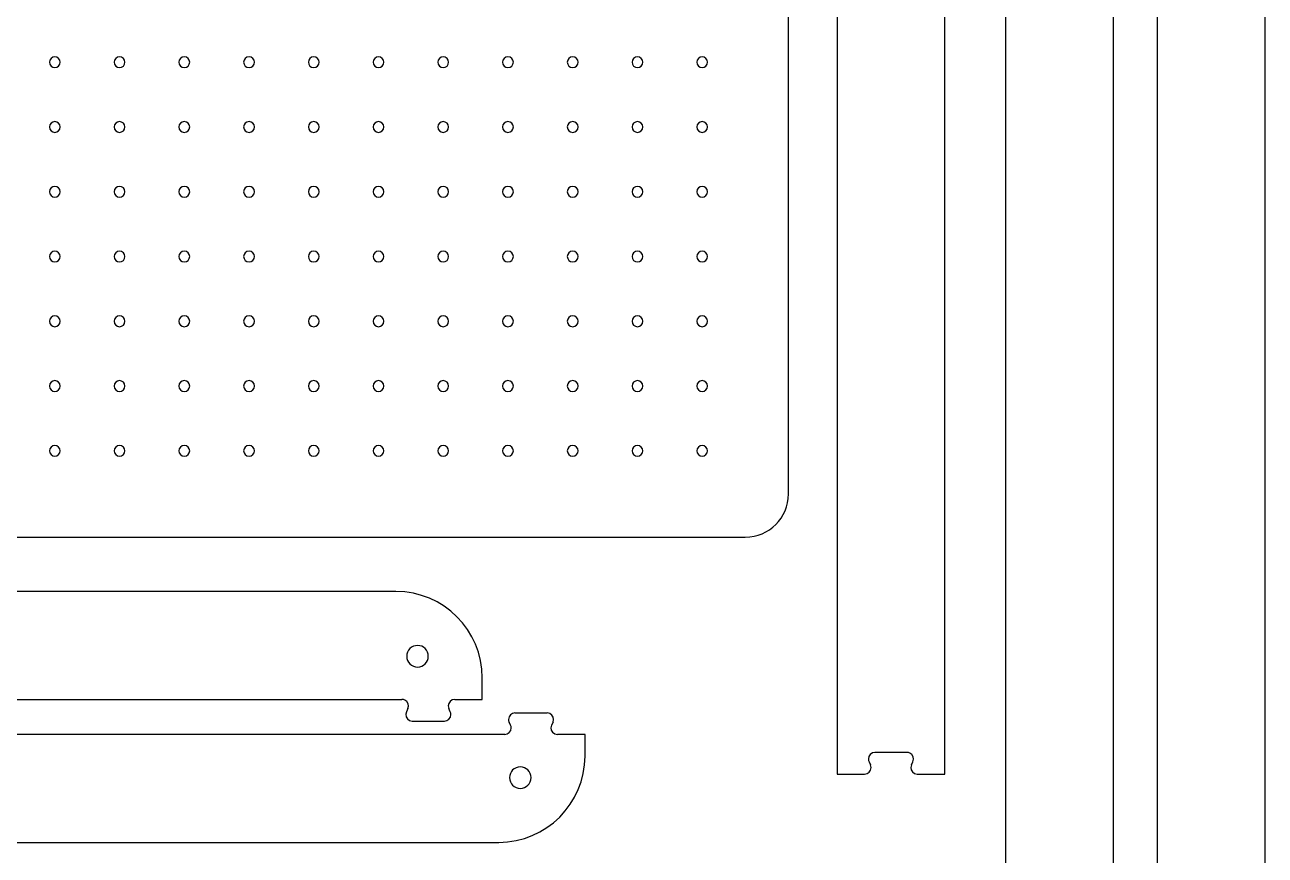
# Model space of a CAD drawing. Extents: x -215 to 2260, y -1591 to 611.
# Drawn here: x 359 to 934, y -1064 to -680 of the extents above; entities that cross this region are included whole.
import ezdxf

# ---------------------------------------------------------------- set-up
doc = ezdxf.new("R2010")
doc.units = 0
doc.header["$MEASUREMENT"] = 0
doc.layers.get('0').update_dxf_attribs({"linetype": 'CONTINUOUS'})

# ---------------------------------------------------------------- blocks, each defined once
blk = doc.blocks.new('BLOCK_58')
at = {"color": 7}
blk.add_lwpolyline([(863.4, -1214.63), (863.4, -314.63)], dxfattribs=at)
blk = doc.blocks.new('BLOCK_59')
at = {"color": 7}
blk.add_lwpolyline([(813.4, -314.63), (813.4, -1214.63)], dxfattribs=at)
blk = doc.blocks.new('BLOCK_57')
for name in ['BLOCK_59', 'BLOCK_58']:
    blk.add_blockref(name, (0, 0))
blk = doc.blocks.new('BLOCK_79')
at = {"color": 7}
blk.add_lwpolyline([(933.72, -1214.63), (933.72, -314.63)], dxfattribs=at)
blk = doc.blocks.new('BLOCK_80')
at = {"color": 7}
blk.add_lwpolyline([(883.72, -314.63), (883.72, -1214.63)], dxfattribs=at)
blk = doc.blocks.new('BLOCK_78')
for name in ['BLOCK_80', 'BLOCK_79']:
    blk.add_blockref(name, (0, 0))
blk = doc.blocks.new('BLOCK_213')
at = {"color": 7}
blk.add_lwpolyline([(735.3, -126.72), (735.3, -1026.72)], dxfattribs=at)
blk = doc.blocks.new('BLOCK_214')
at = {"color": 7}
blk.add_lwpolyline([(785.3, -1026.72), (785.3, -126.72)], dxfattribs=at)
blk = doc.blocks.new('BLOCK_215')
at = {"color": 7}
blk.add_open_spline([(770.47, -1020.98), (771.17, -1019.48), (770.52, -1017.7), (769.02, -1017), (768.62, -1016.81), (768.19, -1016.72), (767.75, -1016.72)], degree=3, knots=[0, 0, 0, 0, 1, 1, 1, 2, 2, 2, 2], dxfattribs=at)
blk = doc.blocks.new('BLOCK_216')
at = {"color": 7}
blk.add_lwpolyline([(772.51, -1026.72), (785.3, -1026.72)], dxfattribs=at)
blk = doc.blocks.new('BLOCK_217')
at = {"color": 7}
blk.add_lwpolyline([(769.79, -1022.45), (770.47, -1020.98)], dxfattribs=at)
blk = doc.blocks.new('BLOCK_218')
at = {"color": 7}
blk.add_open_spline([(769.79, -1022.45), (769.09, -1023.95), (769.74, -1025.73), (771.24, -1026.43), (771.63, -1026.62), (772.07, -1026.72), (772.51, -1026.72)], degree=3, knots=[0, 0, 0, 0, 1, 1, 1, 2, 2, 2, 2], dxfattribs=at)
blk = doc.blocks.new('BLOCK_219')
at = {"color": 7}
blk.add_lwpolyline([(735.3, -1026.72), (748.09, -1026.72)], dxfattribs=at)
blk = doc.blocks.new('BLOCK_220')
at = {"color": 7}
blk.add_open_spline([(748.09, -1026.72), (749.74, -1026.72), (751.09, -1025.37), (751.09, -1023.72), (751.09, -1023.28), (750.99, -1022.84), (750.81, -1022.45)], degree=3, knots=[0, 0, 0, 0, 1, 1, 1, 2, 2, 2, 2], dxfattribs=at)
blk = doc.blocks.new('BLOCK_221')
at = {"color": 7}
blk.add_lwpolyline([(767.75, -1016.72), (752.84, -1016.72)], dxfattribs=at)
blk = doc.blocks.new('BLOCK_222')
at = {"color": 7}
blk.add_lwpolyline([(750.12, -1020.98), (750.81, -1022.45)], dxfattribs=at)
blk = doc.blocks.new('BLOCK_223')
at = {"color": 7}
blk.add_open_spline([(752.84, -1016.72), (751.19, -1016.72), (749.84, -1018.06), (749.84, -1019.72), (749.84, -1020.15), (749.94, -1020.59), (750.12, -1020.98)], degree=3, knots=[0, 0, 0, 0, 1, 1, 1, 2, 2, 2, 2], dxfattribs=at)
blk = doc.blocks.new('BLOCK_212')
for name in ['BLOCK_213', 'BLOCK_214', 'BLOCK_223', 'BLOCK_221', 'BLOCK_215', 'BLOCK_220', 'BLOCK_222', 'BLOCK_218', 'BLOCK_217', 'BLOCK_219', 'BLOCK_216']:
    blk.add_blockref(name, (0, 0))
blk = doc.blocks.new('BLOCK_234')
at = {"color": 7}
blk.add_open_spline([(675.3, -876.99), (675.3, -878.37), (674.18, -879.49), (672.8, -879.49), (671.42, -879.49), (670.3, -878.37), (670.3, -876.99), (670.3, -875.61), (671.42, -874.49), (672.8, -874.49), (674.18, -874.49), (675.3, -875.61), (675.3, -876.99), (675.3, -876.99), (675.3, -876.99), (675.3, -876.99)], degree=3, knots=[0, 0, 0, 0, 1, 1, 1, 2, 2, 2, 3, 3, 3, 4, 4, 4, 5, 5, 5, 5], dxfattribs=at)
blk = doc.blocks.new('BLOCK_239')
at = {"color": 7}
blk.add_lwpolyline([(-187.2, -916.99), (692.8, -916.99)], dxfattribs=at)
blk = doc.blocks.new('BLOCK_240')
at = {"color": 7}
blk.add_open_spline([(692.8, -916.99), (703.84, -916.99), (712.8, -908.04), (712.8, -896.99)], degree=3, dxfattribs=at)
blk = doc.blocks.new('BLOCK_241')
at = {"color": 7}
blk.add_lwpolyline([(712.8, -896.99), (712.8, -316.99)], dxfattribs=at)
blk = doc.blocks.new('BLOCK_243')
at = {"color": 7}
blk.add_open_spline([(675.3, -846.99), (675.3, -848.37), (674.18, -849.49), (672.8, -849.49), (671.42, -849.49), (670.3, -848.37), (670.3, -846.99), (670.3, -845.61), (671.42, -844.49), (672.8, -844.49), (674.18, -844.49), (675.3, -845.61), (675.3, -846.99), (675.3, -846.99), (675.3, -846.99), (675.3, -846.99)], degree=3, knots=[0, 0, 0, 0, 1, 1, 1, 2, 2, 2, 3, 3, 3, 4, 4, 4, 5, 5, 5, 5], dxfattribs=at)
blk = doc.blocks.new('BLOCK_244')
at = {"color": 7}
blk.add_open_spline([(645.3, -846.99), (645.3, -848.37), (644.18, -849.49), (642.8, -849.49), (641.42, -849.49), (640.3, -848.37), (640.3, -846.99), (640.3, -845.61), (641.42, -844.49), (642.8, -844.49), (644.18, -844.49), (645.3, -845.61), (645.3, -846.99), (645.3, -846.99), (645.3, -846.99), (645.3, -846.99)], degree=3, knots=[0, 0, 0, 0, 1, 1, 1, 2, 2, 2, 3, 3, 3, 4, 4, 4, 5, 5, 5, 5], dxfattribs=at)
blk = doc.blocks.new('BLOCK_245')
at = {"color": 7}
blk.add_open_spline([(615.3, -846.99), (615.3, -848.37), (614.18, -849.49), (612.8, -849.49), (611.42, -849.49), (610.3, -848.37), (610.3, -846.99), (610.3, -845.61), (611.42, -844.49), (612.8, -844.49), (614.18, -844.49), (615.3, -845.61), (615.3, -846.99), (615.3, -846.99), (615.3, -846.99), (615.3, -846.99)], degree=3, knots=[0, 0, 0, 0, 1, 1, 1, 2, 2, 2, 3, 3, 3, 4, 4, 4, 5, 5, 5, 5], dxfattribs=at)
blk = doc.blocks.new('BLOCK_246')
at = {"color": 7}
blk.add_open_spline([(585.3, -846.99), (585.3, -848.37), (584.18, -849.49), (582.8, -849.49), (581.42, -849.49), (580.3, -848.37), (580.3, -846.99), (580.3, -845.61), (581.42, -844.49), (582.8, -844.49), (584.18, -844.49), (585.3, -845.61), (585.3, -846.99), (585.3, -846.99), (585.3, -846.99), (585.3, -846.99)], degree=3, knots=[0, 0, 0, 0, 1, 1, 1, 2, 2, 2, 3, 3, 3, 4, 4, 4, 5, 5, 5, 5], dxfattribs=at)
blk = doc.blocks.new('BLOCK_247')
at = {"color": 7}
blk.add_open_spline([(555.3, -846.99), (555.3, -848.37), (554.18, -849.49), (552.8, -849.49), (551.42, -849.49), (550.3, -848.37), (550.3, -846.99), (550.3, -845.61), (551.42, -844.49), (552.8, -844.49), (554.18, -844.49), (555.3, -845.61), (555.3, -846.99), (555.3, -846.99), (555.3, -846.99), (555.3, -846.99)], degree=3, knots=[0, 0, 0, 0, 1, 1, 1, 2, 2, 2, 3, 3, 3, 4, 4, 4, 5, 5, 5, 5], dxfattribs=at)
blk = doc.blocks.new('BLOCK_248')
at = {"color": 7}
blk.add_open_spline([(525.3, -846.99), (525.3, -848.37), (524.18, -849.49), (522.8, -849.49), (521.42, -849.49), (520.3, -848.37), (520.3, -846.99), (520.3, -845.61), (521.42, -844.49), (522.8, -844.49), (524.18, -844.49), (525.3, -845.61), (525.3, -846.99), (525.3, -846.99), (525.3, -846.99), (525.3, -846.99)], degree=3, knots=[0, 0, 0, 0, 1, 1, 1, 2, 2, 2, 3, 3, 3, 4, 4, 4, 5, 5, 5, 5], dxfattribs=at)
blk = doc.blocks.new('BLOCK_249')
at = {"color": 7}
blk.add_open_spline([(495.3, -846.99), (495.3, -848.37), (494.18, -849.49), (492.8, -849.49), (491.42, -849.49), (490.3, -848.37), (490.3, -846.99), (490.3, -845.61), (491.42, -844.49), (492.8, -844.49), (494.18, -844.49), (495.3, -845.61), (495.3, -846.99), (495.3, -846.99), (495.3, -846.99), (495.3, -846.99)], degree=3, knots=[0, 0, 0, 0, 1, 1, 1, 2, 2, 2, 3, 3, 3, 4, 4, 4, 5, 5, 5, 5], dxfattribs=at)
blk = doc.blocks.new('BLOCK_250')
at = {"color": 7}
blk.add_open_spline([(465.3, -846.99), (465.3, -848.37), (464.18, -849.49), (462.8, -849.49), (461.42, -849.49), (460.3, -848.37), (460.3, -846.99), (460.3, -845.61), (461.42, -844.49), (462.8, -844.49), (464.18, -844.49), (465.3, -845.61), (465.3, -846.99), (465.3, -846.99), (465.3, -846.99), (465.3, -846.99)], degree=3, knots=[0, 0, 0, 0, 1, 1, 1, 2, 2, 2, 3, 3, 3, 4, 4, 4, 5, 5, 5, 5], dxfattribs=at)
blk = doc.blocks.new('BLOCK_251')
at = {"color": 7}
blk.add_open_spline([(435.3, -846.99), (435.3, -848.37), (434.18, -849.49), (432.8, -849.49), (431.42, -849.49), (430.3, -848.37), (430.3, -846.99), (430.3, -845.61), (431.42, -844.49), (432.8, -844.49), (434.18, -844.49), (435.3, -845.61), (435.3, -846.99), (435.3, -846.99), (435.3, -846.99), (435.3, -846.99)], degree=3, knots=[0, 0, 0, 0, 1, 1, 1, 2, 2, 2, 3, 3, 3, 4, 4, 4, 5, 5, 5, 5], dxfattribs=at)
blk = doc.blocks.new('BLOCK_252')
at = {"color": 7}
blk.add_open_spline([(405.3, -846.99), (405.3, -848.37), (404.18, -849.49), (402.8, -849.49), (401.42, -849.49), (400.3, -848.37), (400.3, -846.99), (400.3, -845.61), (401.42, -844.49), (402.8, -844.49), (404.18, -844.49), (405.3, -845.61), (405.3, -846.99), (405.3, -846.99), (405.3, -846.99), (405.3, -846.99)], degree=3, knots=[0, 0, 0, 0, 1, 1, 1, 2, 2, 2, 3, 3, 3, 4, 4, 4, 5, 5, 5, 5], dxfattribs=at)
blk = doc.blocks.new('BLOCK_253')
at = {"color": 7}
blk.add_open_spline([(375.3, -846.99), (375.3, -848.37), (374.18, -849.49), (372.8, -849.49), (371.42, -849.49), (370.3, -848.37), (370.3, -846.99), (370.3, -845.61), (371.42, -844.49), (372.8, -844.49), (374.18, -844.49), (375.3, -845.61), (375.3, -846.99), (375.3, -846.99), (375.3, -846.99), (375.3, -846.99)], degree=3, knots=[0, 0, 0, 0, 1, 1, 1, 2, 2, 2, 3, 3, 3, 4, 4, 4, 5, 5, 5, 5], dxfattribs=at)
blk = doc.blocks.new('BLOCK_270')
at = {"color": 7}
blk.add_open_spline([(675.3, -816.99), (675.3, -818.37), (674.18, -819.49), (672.8, -819.49), (671.42, -819.49), (670.3, -818.37), (670.3, -816.99), (670.3, -815.61), (671.42, -814.49), (672.8, -814.49), (674.18, -814.49), (675.3, -815.61), (675.3, -816.99), (675.3, -816.99), (675.3, -816.99), (675.3, -816.99)], degree=3, knots=[0, 0, 0, 0, 1, 1, 1, 2, 2, 2, 3, 3, 3, 4, 4, 4, 5, 5, 5, 5], dxfattribs=at)
blk = doc.blocks.new('BLOCK_271')
at = {"color": 7}
blk.add_open_spline([(645.3, -816.99), (645.3, -818.37), (644.18, -819.49), (642.8, -819.49), (641.42, -819.49), (640.3, -818.37), (640.3, -816.99), (640.3, -815.61), (641.42, -814.49), (642.8, -814.49), (644.18, -814.49), (645.3, -815.61), (645.3, -816.99), (645.3, -816.99), (645.3, -816.99), (645.3, -816.99)], degree=3, knots=[0, 0, 0, 0, 1, 1, 1, 2, 2, 2, 3, 3, 3, 4, 4, 4, 5, 5, 5, 5], dxfattribs=at)
blk = doc.blocks.new('BLOCK_272')
at = {"color": 7}
blk.add_open_spline([(615.3, -816.99), (615.3, -818.37), (614.18, -819.49), (612.8, -819.49), (611.42, -819.49), (610.3, -818.37), (610.3, -816.99), (610.3, -815.61), (611.42, -814.49), (612.8, -814.49), (614.18, -814.49), (615.3, -815.61), (615.3, -816.99), (615.3, -816.99), (615.3, -816.99), (615.3, -816.99)], degree=3, knots=[0, 0, 0, 0, 1, 1, 1, 2, 2, 2, 3, 3, 3, 4, 4, 4, 5, 5, 5, 5], dxfattribs=at)
blk = doc.blocks.new('BLOCK_273')
at = {"color": 7}
blk.add_open_spline([(585.3, -816.99), (585.3, -818.37), (584.18, -819.49), (582.8, -819.49), (581.42, -819.49), (580.3, -818.37), (580.3, -816.99), (580.3, -815.61), (581.42, -814.49), (582.8, -814.49), (584.18, -814.49), (585.3, -815.61), (585.3, -816.99), (585.3, -816.99), (585.3, -816.99), (585.3, -816.99)], degree=3, knots=[0, 0, 0, 0, 1, 1, 1, 2, 2, 2, 3, 3, 3, 4, 4, 4, 5, 5, 5, 5], dxfattribs=at)
blk = doc.blocks.new('BLOCK_274')
at = {"color": 7}
blk.add_open_spline([(555.3, -816.99), (555.3, -818.37), (554.18, -819.49), (552.8, -819.49), (551.42, -819.49), (550.3, -818.37), (550.3, -816.99), (550.3, -815.61), (551.42, -814.49), (552.8, -814.49), (554.18, -814.49), (555.3, -815.61), (555.3, -816.99), (555.3, -816.99), (555.3, -816.99), (555.3, -816.99)], degree=3, knots=[0, 0, 0, 0, 1, 1, 1, 2, 2, 2, 3, 3, 3, 4, 4, 4, 5, 5, 5, 5], dxfattribs=at)
blk = doc.blocks.new('BLOCK_275')
at = {"color": 7}
blk.add_open_spline([(525.3, -816.99), (525.3, -818.37), (524.18, -819.49), (522.8, -819.49), (521.42, -819.49), (520.3, -818.37), (520.3, -816.99), (520.3, -815.61), (521.42, -814.49), (522.8, -814.49), (524.18, -814.49), (525.3, -815.61), (525.3, -816.99), (525.3, -816.99), (525.3, -816.99), (525.3, -816.99)], degree=3, knots=[0, 0, 0, 0, 1, 1, 1, 2, 2, 2, 3, 3, 3, 4, 4, 4, 5, 5, 5, 5], dxfattribs=at)
blk = doc.blocks.new('BLOCK_276')
at = {"color": 7}
blk.add_open_spline([(495.3, -816.99), (495.3, -818.37), (494.18, -819.49), (492.8, -819.49), (491.42, -819.49), (490.3, -818.37), (490.3, -816.99), (490.3, -815.61), (491.42, -814.49), (492.8, -814.49), (494.18, -814.49), (495.3, -815.61), (495.3, -816.99), (495.3, -816.99), (495.3, -816.99), (495.3, -816.99)], degree=3, knots=[0, 0, 0, 0, 1, 1, 1, 2, 2, 2, 3, 3, 3, 4, 4, 4, 5, 5, 5, 5], dxfattribs=at)
blk = doc.blocks.new('BLOCK_277')
at = {"color": 7}
blk.add_open_spline([(465.3, -816.99), (465.3, -818.37), (464.18, -819.49), (462.8, -819.49), (461.42, -819.49), (460.3, -818.37), (460.3, -816.99), (460.3, -815.61), (461.42, -814.49), (462.8, -814.49), (464.18, -814.49), (465.3, -815.61), (465.3, -816.99), (465.3, -816.99), (465.3, -816.99), (465.3, -816.99)], degree=3, knots=[0, 0, 0, 0, 1, 1, 1, 2, 2, 2, 3, 3, 3, 4, 4, 4, 5, 5, 5, 5], dxfattribs=at)
blk = doc.blocks.new('BLOCK_278')
at = {"color": 7}
blk.add_open_spline([(435.3, -816.99), (435.3, -818.37), (434.18, -819.49), (432.8, -819.49), (431.42, -819.49), (430.3, -818.37), (430.3, -816.99), (430.3, -815.61), (431.42, -814.49), (432.8, -814.49), (434.18, -814.49), (435.3, -815.61), (435.3, -816.99), (435.3, -816.99), (435.3, -816.99), (435.3, -816.99)], degree=3, knots=[0, 0, 0, 0, 1, 1, 1, 2, 2, 2, 3, 3, 3, 4, 4, 4, 5, 5, 5, 5], dxfattribs=at)
blk = doc.blocks.new('BLOCK_279')
at = {"color": 7}
blk.add_open_spline([(405.3, -816.99), (405.3, -818.37), (404.18, -819.49), (402.8, -819.49), (401.42, -819.49), (400.3, -818.37), (400.3, -816.99), (400.3, -815.61), (401.42, -814.49), (402.8, -814.49), (404.18, -814.49), (405.3, -815.61), (405.3, -816.99), (405.3, -816.99), (405.3, -816.99), (405.3, -816.99)], degree=3, knots=[0, 0, 0, 0, 1, 1, 1, 2, 2, 2, 3, 3, 3, 4, 4, 4, 5, 5, 5, 5], dxfattribs=at)
blk = doc.blocks.new('BLOCK_280')
at = {"color": 7}
blk.add_open_spline([(375.3, -816.99), (375.3, -818.37), (374.18, -819.49), (372.8, -819.49), (371.42, -819.49), (370.3, -818.37), (370.3, -816.99), (370.3, -815.61), (371.42, -814.49), (372.8, -814.49), (374.18, -814.49), (375.3, -815.61), (375.3, -816.99), (375.3, -816.99), (375.3, -816.99), (375.3, -816.99)], degree=3, knots=[0, 0, 0, 0, 1, 1, 1, 2, 2, 2, 3, 3, 3, 4, 4, 4, 5, 5, 5, 5], dxfattribs=at)
blk = doc.blocks.new('BLOCK_297')
at = {"color": 7}
blk.add_open_spline([(675.3, -786.99), (675.3, -788.37), (674.18, -789.49), (672.8, -789.49), (671.42, -789.49), (670.3, -788.37), (670.3, -786.99), (670.3, -785.61), (671.42, -784.49), (672.8, -784.49), (674.18, -784.49), (675.3, -785.61), (675.3, -786.99), (675.3, -786.99), (675.3, -786.99), (675.3, -786.99)], degree=3, knots=[0, 0, 0, 0, 1, 1, 1, 2, 2, 2, 3, 3, 3, 4, 4, 4, 5, 5, 5, 5], dxfattribs=at)
blk = doc.blocks.new('BLOCK_298')
at = {"color": 7}
blk.add_open_spline([(645.3, -786.99), (645.3, -788.37), (644.18, -789.49), (642.8, -789.49), (641.42, -789.49), (640.3, -788.37), (640.3, -786.99), (640.3, -785.61), (641.42, -784.49), (642.8, -784.49), (644.18, -784.49), (645.3, -785.61), (645.3, -786.99), (645.3, -786.99), (645.3, -786.99), (645.3, -786.99)], degree=3, knots=[0, 0, 0, 0, 1, 1, 1, 2, 2, 2, 3, 3, 3, 4, 4, 4, 5, 5, 5, 5], dxfattribs=at)
blk = doc.blocks.new('BLOCK_299')
at = {"color": 7}
blk.add_open_spline([(615.3, -786.99), (615.3, -788.37), (614.18, -789.49), (612.8, -789.49), (611.42, -789.49), (610.3, -788.37), (610.3, -786.99), (610.3, -785.61), (611.42, -784.49), (612.8, -784.49), (614.18, -784.49), (615.3, -785.61), (615.3, -786.99), (615.3, -786.99), (615.3, -786.99), (615.3, -786.99)], degree=3, knots=[0, 0, 0, 0, 1, 1, 1, 2, 2, 2, 3, 3, 3, 4, 4, 4, 5, 5, 5, 5], dxfattribs=at)
blk = doc.blocks.new('BLOCK_300')
at = {"color": 7}
blk.add_open_spline([(585.3, -786.99), (585.3, -788.37), (584.18, -789.49), (582.8, -789.49), (581.42, -789.49), (580.3, -788.37), (580.3, -786.99), (580.3, -785.61), (581.42, -784.49), (582.8, -784.49), (584.18, -784.49), (585.3, -785.61), (585.3, -786.99), (585.3, -786.99), (585.3, -786.99), (585.3, -786.99)], degree=3, knots=[0, 0, 0, 0, 1, 1, 1, 2, 2, 2, 3, 3, 3, 4, 4, 4, 5, 5, 5, 5], dxfattribs=at)
blk = doc.blocks.new('BLOCK_301')
at = {"color": 7}
blk.add_open_spline([(555.3, -786.99), (555.3, -788.37), (554.18, -789.49), (552.8, -789.49), (551.42, -789.49), (550.3, -788.37), (550.3, -786.99), (550.3, -785.61), (551.42, -784.49), (552.8, -784.49), (554.18, -784.49), (555.3, -785.61), (555.3, -786.99), (555.3, -786.99), (555.3, -786.99), (555.3, -786.99)], degree=3, knots=[0, 0, 0, 0, 1, 1, 1, 2, 2, 2, 3, 3, 3, 4, 4, 4, 5, 5, 5, 5], dxfattribs=at)
blk = doc.blocks.new('BLOCK_302')
at = {"color": 7}
blk.add_open_spline([(525.3, -786.99), (525.3, -788.37), (524.18, -789.49), (522.8, -789.49), (521.42, -789.49), (520.3, -788.37), (520.3, -786.99), (520.3, -785.61), (521.42, -784.49), (522.8, -784.49), (524.18, -784.49), (525.3, -785.61), (525.3, -786.99), (525.3, -786.99), (525.3, -786.99), (525.3, -786.99)], degree=3, knots=[0, 0, 0, 0, 1, 1, 1, 2, 2, 2, 3, 3, 3, 4, 4, 4, 5, 5, 5, 5], dxfattribs=at)
blk = doc.blocks.new('BLOCK_303')
at = {"color": 7}
blk.add_open_spline([(495.3, -786.99), (495.3, -788.37), (494.18, -789.49), (492.8, -789.49), (491.42, -789.49), (490.3, -788.37), (490.3, -786.99), (490.3, -785.61), (491.42, -784.49), (492.8, -784.49), (494.18, -784.49), (495.3, -785.61), (495.3, -786.99), (495.3, -786.99), (495.3, -786.99), (495.3, -786.99)], degree=3, knots=[0, 0, 0, 0, 1, 1, 1, 2, 2, 2, 3, 3, 3, 4, 4, 4, 5, 5, 5, 5], dxfattribs=at)
blk = doc.blocks.new('BLOCK_304')
at = {"color": 7}
blk.add_open_spline([(465.3, -786.99), (465.3, -788.37), (464.18, -789.49), (462.8, -789.49), (461.42, -789.49), (460.3, -788.37), (460.3, -786.99), (460.3, -785.61), (461.42, -784.49), (462.8, -784.49), (464.18, -784.49), (465.3, -785.61), (465.3, -786.99), (465.3, -786.99), (465.3, -786.99), (465.3, -786.99)], degree=3, knots=[0, 0, 0, 0, 1, 1, 1, 2, 2, 2, 3, 3, 3, 4, 4, 4, 5, 5, 5, 5], dxfattribs=at)
blk = doc.blocks.new('BLOCK_305')
at = {"color": 7}
blk.add_open_spline([(435.3, -786.99), (435.3, -788.37), (434.18, -789.49), (432.8, -789.49), (431.42, -789.49), (430.3, -788.37), (430.3, -786.99), (430.3, -785.61), (431.42, -784.49), (432.8, -784.49), (434.18, -784.49), (435.3, -785.61), (435.3, -786.99), (435.3, -786.99), (435.3, -786.99), (435.3, -786.99)], degree=3, knots=[0, 0, 0, 0, 1, 1, 1, 2, 2, 2, 3, 3, 3, 4, 4, 4, 5, 5, 5, 5], dxfattribs=at)
blk = doc.blocks.new('BLOCK_306')
at = {"color": 7}
blk.add_open_spline([(405.3, -786.99), (405.3, -788.37), (404.18, -789.49), (402.8, -789.49), (401.42, -789.49), (400.3, -788.37), (400.3, -786.99), (400.3, -785.61), (401.42, -784.49), (402.8, -784.49), (404.18, -784.49), (405.3, -785.61), (405.3, -786.99), (405.3, -786.99), (405.3, -786.99), (405.3, -786.99)], degree=3, knots=[0, 0, 0, 0, 1, 1, 1, 2, 2, 2, 3, 3, 3, 4, 4, 4, 5, 5, 5, 5], dxfattribs=at)
blk = doc.blocks.new('BLOCK_307')
at = {"color": 7}
blk.add_open_spline([(375.3, -786.99), (375.3, -788.37), (374.18, -789.49), (372.8, -789.49), (371.42, -789.49), (370.3, -788.37), (370.3, -786.99), (370.3, -785.61), (371.42, -784.49), (372.8, -784.49), (374.18, -784.49), (375.3, -785.61), (375.3, -786.99), (375.3, -786.99), (375.3, -786.99), (375.3, -786.99)], degree=3, knots=[0, 0, 0, 0, 1, 1, 1, 2, 2, 2, 3, 3, 3, 4, 4, 4, 5, 5, 5, 5], dxfattribs=at)
blk = doc.blocks.new('BLOCK_324')
at = {"color": 7}
blk.add_open_spline([(675.3, -756.99), (675.3, -758.37), (674.18, -759.49), (672.8, -759.49), (671.42, -759.49), (670.3, -758.37), (670.3, -756.99), (670.3, -755.61), (671.42, -754.49), (672.8, -754.49), (674.18, -754.49), (675.3, -755.61), (675.3, -756.99), (675.3, -756.99), (675.3, -756.99), (675.3, -756.99)], degree=3, knots=[0, 0, 0, 0, 1, 1, 1, 2, 2, 2, 3, 3, 3, 4, 4, 4, 5, 5, 5, 5], dxfattribs=at)
blk = doc.blocks.new('BLOCK_325')
at = {"color": 7}
blk.add_open_spline([(645.3, -756.99), (645.3, -758.37), (644.18, -759.49), (642.8, -759.49), (641.42, -759.49), (640.3, -758.37), (640.3, -756.99), (640.3, -755.61), (641.42, -754.49), (642.8, -754.49), (644.18, -754.49), (645.3, -755.61), (645.3, -756.99), (645.3, -756.99), (645.3, -756.99), (645.3, -756.99)], degree=3, knots=[0, 0, 0, 0, 1, 1, 1, 2, 2, 2, 3, 3, 3, 4, 4, 4, 5, 5, 5, 5], dxfattribs=at)
blk = doc.blocks.new('BLOCK_326')
at = {"color": 7}
blk.add_open_spline([(615.3, -756.99), (615.3, -758.37), (614.18, -759.49), (612.8, -759.49), (611.42, -759.49), (610.3, -758.37), (610.3, -756.99), (610.3, -755.61), (611.42, -754.49), (612.8, -754.49), (614.18, -754.49), (615.3, -755.61), (615.3, -756.99), (615.3, -756.99), (615.3, -756.99), (615.3, -756.99)], degree=3, knots=[0, 0, 0, 0, 1, 1, 1, 2, 2, 2, 3, 3, 3, 4, 4, 4, 5, 5, 5, 5], dxfattribs=at)
blk = doc.blocks.new('BLOCK_327')
at = {"color": 7}
blk.add_open_spline([(585.3, -756.99), (585.3, -758.37), (584.18, -759.49), (582.8, -759.49), (581.42, -759.49), (580.3, -758.37), (580.3, -756.99), (580.3, -755.61), (581.42, -754.49), (582.8, -754.49), (584.18, -754.49), (585.3, -755.61), (585.3, -756.99), (585.3, -756.99), (585.3, -756.99), (585.3, -756.99)], degree=3, knots=[0, 0, 0, 0, 1, 1, 1, 2, 2, 2, 3, 3, 3, 4, 4, 4, 5, 5, 5, 5], dxfattribs=at)
blk = doc.blocks.new('BLOCK_328')
at = {"color": 7}
blk.add_open_spline([(555.3, -756.99), (555.3, -758.37), (554.18, -759.49), (552.8, -759.49), (551.42, -759.49), (550.3, -758.37), (550.3, -756.99), (550.3, -755.61), (551.42, -754.49), (552.8, -754.49), (554.18, -754.49), (555.3, -755.61), (555.3, -756.99), (555.3, -756.99), (555.3, -756.99), (555.3, -756.99)], degree=3, knots=[0, 0, 0, 0, 1, 1, 1, 2, 2, 2, 3, 3, 3, 4, 4, 4, 5, 5, 5, 5], dxfattribs=at)
blk = doc.blocks.new('BLOCK_329')
at = {"color": 7}
blk.add_open_spline([(525.3, -756.99), (525.3, -758.37), (524.18, -759.49), (522.8, -759.49), (521.42, -759.49), (520.3, -758.37), (520.3, -756.99), (520.3, -755.61), (521.42, -754.49), (522.8, -754.49), (524.18, -754.49), (525.3, -755.61), (525.3, -756.99), (525.3, -756.99), (525.3, -756.99), (525.3, -756.99)], degree=3, knots=[0, 0, 0, 0, 1, 1, 1, 2, 2, 2, 3, 3, 3, 4, 4, 4, 5, 5, 5, 5], dxfattribs=at)
blk = doc.blocks.new('BLOCK_330')
at = {"color": 7}
blk.add_open_spline([(495.3, -756.99), (495.3, -758.37), (494.18, -759.49), (492.8, -759.49), (491.42, -759.49), (490.3, -758.37), (490.3, -756.99), (490.3, -755.61), (491.42, -754.49), (492.8, -754.49), (494.18, -754.49), (495.3, -755.61), (495.3, -756.99), (495.3, -756.99), (495.3, -756.99), (495.3, -756.99)], degree=3, knots=[0, 0, 0, 0, 1, 1, 1, 2, 2, 2, 3, 3, 3, 4, 4, 4, 5, 5, 5, 5], dxfattribs=at)
blk = doc.blocks.new('BLOCK_331')
at = {"color": 7}
blk.add_open_spline([(465.3, -756.99), (465.3, -758.37), (464.18, -759.49), (462.8, -759.49), (461.42, -759.49), (460.3, -758.37), (460.3, -756.99), (460.3, -755.61), (461.42, -754.49), (462.8, -754.49), (464.18, -754.49), (465.3, -755.61), (465.3, -756.99), (465.3, -756.99), (465.3, -756.99), (465.3, -756.99)], degree=3, knots=[0, 0, 0, 0, 1, 1, 1, 2, 2, 2, 3, 3, 3, 4, 4, 4, 5, 5, 5, 5], dxfattribs=at)
blk = doc.blocks.new('BLOCK_332')
at = {"color": 7}
blk.add_open_spline([(435.3, -756.99), (435.3, -758.37), (434.18, -759.49), (432.8, -759.49), (431.42, -759.49), (430.3, -758.37), (430.3, -756.99), (430.3, -755.61), (431.42, -754.49), (432.8, -754.49), (434.18, -754.49), (435.3, -755.61), (435.3, -756.99), (435.3, -756.99), (435.3, -756.99), (435.3, -756.99)], degree=3, knots=[0, 0, 0, 0, 1, 1, 1, 2, 2, 2, 3, 3, 3, 4, 4, 4, 5, 5, 5, 5], dxfattribs=at)
blk = doc.blocks.new('BLOCK_333')
at = {"color": 7}
blk.add_open_spline([(405.3, -756.99), (405.3, -758.37), (404.18, -759.49), (402.8, -759.49), (401.42, -759.49), (400.3, -758.37), (400.3, -756.99), (400.3, -755.61), (401.42, -754.49), (402.8, -754.49), (404.18, -754.49), (405.3, -755.61), (405.3, -756.99), (405.3, -756.99), (405.3, -756.99), (405.3, -756.99)], degree=3, knots=[0, 0, 0, 0, 1, 1, 1, 2, 2, 2, 3, 3, 3, 4, 4, 4, 5, 5, 5, 5], dxfattribs=at)
blk = doc.blocks.new('BLOCK_334')
at = {"color": 7}
blk.add_open_spline([(375.3, -756.99), (375.3, -758.37), (374.18, -759.49), (372.8, -759.49), (371.42, -759.49), (370.3, -758.37), (370.3, -756.99), (370.3, -755.61), (371.42, -754.49), (372.8, -754.49), (374.18, -754.49), (375.3, -755.61), (375.3, -756.99), (375.3, -756.99), (375.3, -756.99), (375.3, -756.99)], degree=3, knots=[0, 0, 0, 0, 1, 1, 1, 2, 2, 2, 3, 3, 3, 4, 4, 4, 5, 5, 5, 5], dxfattribs=at)
blk = doc.blocks.new('BLOCK_351')
at = {"color": 7}
blk.add_open_spline([(675.3, -726.99), (675.3, -728.37), (674.18, -729.49), (672.8, -729.49), (671.42, -729.49), (670.3, -728.37), (670.3, -726.99), (670.3, -725.61), (671.42, -724.49), (672.8, -724.49), (674.18, -724.49), (675.3, -725.61), (675.3, -726.99), (675.3, -726.99), (675.3, -726.99), (675.3, -726.99)], degree=3, knots=[0, 0, 0, 0, 1, 1, 1, 2, 2, 2, 3, 3, 3, 4, 4, 4, 5, 5, 5, 5], dxfattribs=at)
blk = doc.blocks.new('BLOCK_352')
at = {"color": 7}
blk.add_open_spline([(645.3, -726.99), (645.3, -728.37), (644.18, -729.49), (642.8, -729.49), (641.42, -729.49), (640.3, -728.37), (640.3, -726.99), (640.3, -725.61), (641.42, -724.49), (642.8, -724.49), (644.18, -724.49), (645.3, -725.61), (645.3, -726.99), (645.3, -726.99), (645.3, -726.99), (645.3, -726.99)], degree=3, knots=[0, 0, 0, 0, 1, 1, 1, 2, 2, 2, 3, 3, 3, 4, 4, 4, 5, 5, 5, 5], dxfattribs=at)
blk = doc.blocks.new('BLOCK_353')
at = {"color": 7}
blk.add_open_spline([(615.3, -726.99), (615.3, -728.37), (614.18, -729.49), (612.8, -729.49), (611.42, -729.49), (610.3, -728.37), (610.3, -726.99), (610.3, -725.61), (611.42, -724.49), (612.8, -724.49), (614.18, -724.49), (615.3, -725.61), (615.3, -726.99), (615.3, -726.99), (615.3, -726.99), (615.3, -726.99)], degree=3, knots=[0, 0, 0, 0, 1, 1, 1, 2, 2, 2, 3, 3, 3, 4, 4, 4, 5, 5, 5, 5], dxfattribs=at)
blk = doc.blocks.new('BLOCK_354')
at = {"color": 7}
blk.add_open_spline([(585.3, -726.99), (585.3, -728.37), (584.18, -729.49), (582.8, -729.49), (581.42, -729.49), (580.3, -728.37), (580.3, -726.99), (580.3, -725.61), (581.42, -724.49), (582.8, -724.49), (584.18, -724.49), (585.3, -725.61), (585.3, -726.99), (585.3, -726.99), (585.3, -726.99), (585.3, -726.99)], degree=3, knots=[0, 0, 0, 0, 1, 1, 1, 2, 2, 2, 3, 3, 3, 4, 4, 4, 5, 5, 5, 5], dxfattribs=at)
blk = doc.blocks.new('BLOCK_355')
at = {"color": 7}
blk.add_open_spline([(555.3, -726.99), (555.3, -728.37), (554.18, -729.49), (552.8, -729.49), (551.42, -729.49), (550.3, -728.37), (550.3, -726.99), (550.3, -725.61), (551.42, -724.49), (552.8, -724.49), (554.18, -724.49), (555.3, -725.61), (555.3, -726.99), (555.3, -726.99), (555.3, -726.99), (555.3, -726.99)], degree=3, knots=[0, 0, 0, 0, 1, 1, 1, 2, 2, 2, 3, 3, 3, 4, 4, 4, 5, 5, 5, 5], dxfattribs=at)
blk = doc.blocks.new('BLOCK_356')
at = {"color": 7}
blk.add_open_spline([(525.3, -726.99), (525.3, -728.37), (524.18, -729.49), (522.8, -729.49), (521.42, -729.49), (520.3, -728.37), (520.3, -726.99), (520.3, -725.61), (521.42, -724.49), (522.8, -724.49), (524.18, -724.49), (525.3, -725.61), (525.3, -726.99), (525.3, -726.99), (525.3, -726.99), (525.3, -726.99)], degree=3, knots=[0, 0, 0, 0, 1, 1, 1, 2, 2, 2, 3, 3, 3, 4, 4, 4, 5, 5, 5, 5], dxfattribs=at)
blk = doc.blocks.new('BLOCK_357')
at = {"color": 7}
blk.add_open_spline([(495.3, -726.99), (495.3, -728.37), (494.18, -729.49), (492.8, -729.49), (491.42, -729.49), (490.3, -728.37), (490.3, -726.99), (490.3, -725.61), (491.42, -724.49), (492.8, -724.49), (494.18, -724.49), (495.3, -725.61), (495.3, -726.99), (495.3, -726.99), (495.3, -726.99), (495.3, -726.99)], degree=3, knots=[0, 0, 0, 0, 1, 1, 1, 2, 2, 2, 3, 3, 3, 4, 4, 4, 5, 5, 5, 5], dxfattribs=at)
blk = doc.blocks.new('BLOCK_358')
at = {"color": 7}
blk.add_open_spline([(465.3, -726.99), (465.3, -728.37), (464.18, -729.49), (462.8, -729.49), (461.42, -729.49), (460.3, -728.37), (460.3, -726.99), (460.3, -725.61), (461.42, -724.49), (462.8, -724.49), (464.18, -724.49), (465.3, -725.61), (465.3, -726.99), (465.3, -726.99), (465.3, -726.99), (465.3, -726.99)], degree=3, knots=[0, 0, 0, 0, 1, 1, 1, 2, 2, 2, 3, 3, 3, 4, 4, 4, 5, 5, 5, 5], dxfattribs=at)
blk = doc.blocks.new('BLOCK_359')
at = {"color": 7}
blk.add_open_spline([(435.3, -726.99), (435.3, -728.37), (434.18, -729.49), (432.8, -729.49), (431.42, -729.49), (430.3, -728.37), (430.3, -726.99), (430.3, -725.61), (431.42, -724.49), (432.8, -724.49), (434.18, -724.49), (435.3, -725.61), (435.3, -726.99), (435.3, -726.99), (435.3, -726.99), (435.3, -726.99)], degree=3, knots=[0, 0, 0, 0, 1, 1, 1, 2, 2, 2, 3, 3, 3, 4, 4, 4, 5, 5, 5, 5], dxfattribs=at)
blk = doc.blocks.new('BLOCK_360')
at = {"color": 7}
blk.add_open_spline([(405.3, -726.99), (405.3, -728.37), (404.18, -729.49), (402.8, -729.49), (401.42, -729.49), (400.3, -728.37), (400.3, -726.99), (400.3, -725.61), (401.42, -724.49), (402.8, -724.49), (404.18, -724.49), (405.3, -725.61), (405.3, -726.99), (405.3, -726.99), (405.3, -726.99), (405.3, -726.99)], degree=3, knots=[0, 0, 0, 0, 1, 1, 1, 2, 2, 2, 3, 3, 3, 4, 4, 4, 5, 5, 5, 5], dxfattribs=at)
blk = doc.blocks.new('BLOCK_361')
at = {"color": 7}
blk.add_open_spline([(375.3, -726.99), (375.3, -728.37), (374.18, -729.49), (372.8, -729.49), (371.42, -729.49), (370.3, -728.37), (370.3, -726.99), (370.3, -725.61), (371.42, -724.49), (372.8, -724.49), (374.18, -724.49), (375.3, -725.61), (375.3, -726.99), (375.3, -726.99), (375.3, -726.99), (375.3, -726.99)], degree=3, knots=[0, 0, 0, 0, 1, 1, 1, 2, 2, 2, 3, 3, 3, 4, 4, 4, 5, 5, 5, 5], dxfattribs=at)
blk = doc.blocks.new('BLOCK_378')
at = {"color": 7}
blk.add_open_spline([(675.3, -696.99), (675.3, -698.37), (674.18, -699.49), (672.8, -699.49), (671.42, -699.49), (670.3, -698.37), (670.3, -696.99), (670.3, -695.61), (671.42, -694.49), (672.8, -694.49), (674.18, -694.49), (675.3, -695.61), (675.3, -696.99), (675.3, -696.99), (675.3, -696.99), (675.3, -696.99)], degree=3, knots=[0, 0, 0, 0, 1, 1, 1, 2, 2, 2, 3, 3, 3, 4, 4, 4, 5, 5, 5, 5], dxfattribs=at)
blk = doc.blocks.new('BLOCK_379')
at = {"color": 7}
blk.add_open_spline([(645.3, -696.99), (645.3, -698.37), (644.18, -699.49), (642.8, -699.49), (641.42, -699.49), (640.3, -698.37), (640.3, -696.99), (640.3, -695.61), (641.42, -694.49), (642.8, -694.49), (644.18, -694.49), (645.3, -695.61), (645.3, -696.99), (645.3, -696.99), (645.3, -696.99), (645.3, -696.99)], degree=3, knots=[0, 0, 0, 0, 1, 1, 1, 2, 2, 2, 3, 3, 3, 4, 4, 4, 5, 5, 5, 5], dxfattribs=at)
blk = doc.blocks.new('BLOCK_380')
at = {"color": 7}
blk.add_open_spline([(615.3, -696.99), (615.3, -698.37), (614.18, -699.49), (612.8, -699.49), (611.42, -699.49), (610.3, -698.37), (610.3, -696.99), (610.3, -695.61), (611.42, -694.49), (612.8, -694.49), (614.18, -694.49), (615.3, -695.61), (615.3, -696.99), (615.3, -696.99), (615.3, -696.99), (615.3, -696.99)], degree=3, knots=[0, 0, 0, 0, 1, 1, 1, 2, 2, 2, 3, 3, 3, 4, 4, 4, 5, 5, 5, 5], dxfattribs=at)
blk = doc.blocks.new('BLOCK_381')
at = {"color": 7}
blk.add_open_spline([(585.3, -696.99), (585.3, -698.37), (584.18, -699.49), (582.8, -699.49), (581.42, -699.49), (580.3, -698.37), (580.3, -696.99), (580.3, -695.61), (581.42, -694.49), (582.8, -694.49), (584.18, -694.49), (585.3, -695.61), (585.3, -696.99), (585.3, -696.99), (585.3, -696.99), (585.3, -696.99)], degree=3, knots=[0, 0, 0, 0, 1, 1, 1, 2, 2, 2, 3, 3, 3, 4, 4, 4, 5, 5, 5, 5], dxfattribs=at)
blk = doc.blocks.new('BLOCK_382')
at = {"color": 7}
blk.add_open_spline([(555.3, -696.99), (555.3, -698.37), (554.18, -699.49), (552.8, -699.49), (551.42, -699.49), (550.3, -698.37), (550.3, -696.99), (550.3, -695.61), (551.42, -694.49), (552.8, -694.49), (554.18, -694.49), (555.3, -695.61), (555.3, -696.99), (555.3, -696.99), (555.3, -696.99), (555.3, -696.99)], degree=3, knots=[0, 0, 0, 0, 1, 1, 1, 2, 2, 2, 3, 3, 3, 4, 4, 4, 5, 5, 5, 5], dxfattribs=at)
blk = doc.blocks.new('BLOCK_383')
at = {"color": 7}
blk.add_open_spline([(525.3, -696.99), (525.3, -698.37), (524.18, -699.49), (522.8, -699.49), (521.42, -699.49), (520.3, -698.37), (520.3, -696.99), (520.3, -695.61), (521.42, -694.49), (522.8, -694.49), (524.18, -694.49), (525.3, -695.61), (525.3, -696.99), (525.3, -696.99), (525.3, -696.99), (525.3, -696.99)], degree=3, knots=[0, 0, 0, 0, 1, 1, 1, 2, 2, 2, 3, 3, 3, 4, 4, 4, 5, 5, 5, 5], dxfattribs=at)
blk = doc.blocks.new('BLOCK_384')
at = {"color": 7}
blk.add_open_spline([(495.3, -696.99), (495.3, -698.37), (494.18, -699.49), (492.8, -699.49), (491.42, -699.49), (490.3, -698.37), (490.3, -696.99), (490.3, -695.61), (491.42, -694.49), (492.8, -694.49), (494.18, -694.49), (495.3, -695.61), (495.3, -696.99), (495.3, -696.99), (495.3, -696.99), (495.3, -696.99)], degree=3, knots=[0, 0, 0, 0, 1, 1, 1, 2, 2, 2, 3, 3, 3, 4, 4, 4, 5, 5, 5, 5], dxfattribs=at)
blk = doc.blocks.new('BLOCK_385')
at = {"color": 7}
blk.add_open_spline([(465.3, -696.99), (465.3, -698.37), (464.18, -699.49), (462.8, -699.49), (461.42, -699.49), (460.3, -698.37), (460.3, -696.99), (460.3, -695.61), (461.42, -694.49), (462.8, -694.49), (464.18, -694.49), (465.3, -695.61), (465.3, -696.99), (465.3, -696.99), (465.3, -696.99), (465.3, -696.99)], degree=3, knots=[0, 0, 0, 0, 1, 1, 1, 2, 2, 2, 3, 3, 3, 4, 4, 4, 5, 5, 5, 5], dxfattribs=at)
blk = doc.blocks.new('BLOCK_386')
at = {"color": 7}
blk.add_open_spline([(435.3, -696.99), (435.3, -698.37), (434.18, -699.49), (432.8, -699.49), (431.42, -699.49), (430.3, -698.37), (430.3, -696.99), (430.3, -695.61), (431.42, -694.49), (432.8, -694.49), (434.18, -694.49), (435.3, -695.61), (435.3, -696.99), (435.3, -696.99), (435.3, -696.99), (435.3, -696.99)], degree=3, knots=[0, 0, 0, 0, 1, 1, 1, 2, 2, 2, 3, 3, 3, 4, 4, 4, 5, 5, 5, 5], dxfattribs=at)
blk = doc.blocks.new('BLOCK_387')
at = {"color": 7}
blk.add_open_spline([(405.3, -696.99), (405.3, -698.37), (404.18, -699.49), (402.8, -699.49), (401.42, -699.49), (400.3, -698.37), (400.3, -696.99), (400.3, -695.61), (401.42, -694.49), (402.8, -694.49), (404.18, -694.49), (405.3, -695.61), (405.3, -696.99), (405.3, -696.99), (405.3, -696.99), (405.3, -696.99)], degree=3, knots=[0, 0, 0, 0, 1, 1, 1, 2, 2, 2, 3, 3, 3, 4, 4, 4, 5, 5, 5, 5], dxfattribs=at)
blk = doc.blocks.new('BLOCK_388')
at = {"color": 7}
blk.add_open_spline([(375.3, -696.99), (375.3, -698.37), (374.18, -699.49), (372.8, -699.49), (371.42, -699.49), (370.3, -698.37), (370.3, -696.99), (370.3, -695.61), (371.42, -694.49), (372.8, -694.49), (374.18, -694.49), (375.3, -695.61), (375.3, -696.99), (375.3, -696.99), (375.3, -696.99), (375.3, -696.99)], degree=3, knots=[0, 0, 0, 0, 1, 1, 1, 2, 2, 2, 3, 3, 3, 4, 4, 4, 5, 5, 5, 5], dxfattribs=at)
blk = doc.blocks.new('BLOCK_729')
at = {"color": 7}
blk.add_open_spline([(645.3, -876.99), (645.3, -878.37), (644.18, -879.49), (642.8, -879.49), (641.42, -879.49), (640.3, -878.37), (640.3, -876.99), (640.3, -875.61), (641.42, -874.49), (642.8, -874.49), (644.18, -874.49), (645.3, -875.61), (645.3, -876.99), (645.3, -876.99), (645.3, -876.99), (645.3, -876.99)], degree=3, knots=[0, 0, 0, 0, 1, 1, 1, 2, 2, 2, 3, 3, 3, 4, 4, 4, 5, 5, 5, 5], dxfattribs=at)
blk = doc.blocks.new('BLOCK_730')
at = {"color": 7}
blk.add_open_spline([(615.3, -876.99), (615.3, -878.37), (614.18, -879.49), (612.8, -879.49), (611.42, -879.49), (610.3, -878.37), (610.3, -876.99), (610.3, -875.61), (611.42, -874.49), (612.8, -874.49), (614.18, -874.49), (615.3, -875.61), (615.3, -876.99), (615.3, -876.99), (615.3, -876.99), (615.3, -876.99)], degree=3, knots=[0, 0, 0, 0, 1, 1, 1, 2, 2, 2, 3, 3, 3, 4, 4, 4, 5, 5, 5, 5], dxfattribs=at)
blk = doc.blocks.new('BLOCK_731')
at = {"color": 7}
blk.add_open_spline([(585.3, -876.99), (585.3, -878.37), (584.18, -879.49), (582.8, -879.49), (581.42, -879.49), (580.3, -878.37), (580.3, -876.99), (580.3, -875.61), (581.42, -874.49), (582.8, -874.49), (584.18, -874.49), (585.3, -875.61), (585.3, -876.99), (585.3, -876.99), (585.3, -876.99), (585.3, -876.99)], degree=3, knots=[0, 0, 0, 0, 1, 1, 1, 2, 2, 2, 3, 3, 3, 4, 4, 4, 5, 5, 5, 5], dxfattribs=at)
blk = doc.blocks.new('BLOCK_732')
at = {"color": 7}
blk.add_open_spline([(555.3, -876.99), (555.3, -878.37), (554.18, -879.49), (552.8, -879.49), (551.42, -879.49), (550.3, -878.37), (550.3, -876.99), (550.3, -875.61), (551.42, -874.49), (552.8, -874.49), (554.18, -874.49), (555.3, -875.61), (555.3, -876.99), (555.3, -876.99), (555.3, -876.99), (555.3, -876.99)], degree=3, knots=[0, 0, 0, 0, 1, 1, 1, 2, 2, 2, 3, 3, 3, 4, 4, 4, 5, 5, 5, 5], dxfattribs=at)
blk = doc.blocks.new('BLOCK_733')
at = {"color": 7}
blk.add_open_spline([(525.3, -876.99), (525.3, -878.37), (524.18, -879.49), (522.8, -879.49), (521.42, -879.49), (520.3, -878.37), (520.3, -876.99), (520.3, -875.61), (521.42, -874.49), (522.8, -874.49), (524.18, -874.49), (525.3, -875.61), (525.3, -876.99), (525.3, -876.99), (525.3, -876.99), (525.3, -876.99)], degree=3, knots=[0, 0, 0, 0, 1, 1, 1, 2, 2, 2, 3, 3, 3, 4, 4, 4, 5, 5, 5, 5], dxfattribs=at)
blk = doc.blocks.new('BLOCK_734')
at = {"color": 7}
blk.add_open_spline([(495.3, -876.99), (495.3, -878.37), (494.18, -879.49), (492.8, -879.49), (491.42, -879.49), (490.3, -878.37), (490.3, -876.99), (490.3, -875.61), (491.42, -874.49), (492.8, -874.49), (494.18, -874.49), (495.3, -875.61), (495.3, -876.99), (495.3, -876.99), (495.3, -876.99), (495.3, -876.99)], degree=3, knots=[0, 0, 0, 0, 1, 1, 1, 2, 2, 2, 3, 3, 3, 4, 4, 4, 5, 5, 5, 5], dxfattribs=at)
blk = doc.blocks.new('BLOCK_735')
at = {"color": 7}
blk.add_open_spline([(465.3, -876.99), (465.3, -878.37), (464.18, -879.49), (462.8, -879.49), (461.42, -879.49), (460.3, -878.37), (460.3, -876.99), (460.3, -875.61), (461.42, -874.49), (462.8, -874.49), (464.18, -874.49), (465.3, -875.61), (465.3, -876.99), (465.3, -876.99), (465.3, -876.99), (465.3, -876.99)], degree=3, knots=[0, 0, 0, 0, 1, 1, 1, 2, 2, 2, 3, 3, 3, 4, 4, 4, 5, 5, 5, 5], dxfattribs=at)
blk = doc.blocks.new('BLOCK_736')
at = {"color": 7}
blk.add_open_spline([(435.3, -876.99), (435.3, -878.37), (434.18, -879.49), (432.8, -879.49), (431.42, -879.49), (430.3, -878.37), (430.3, -876.99), (430.3, -875.61), (431.42, -874.49), (432.8, -874.49), (434.18, -874.49), (435.3, -875.61), (435.3, -876.99), (435.3, -876.99), (435.3, -876.99), (435.3, -876.99)], degree=3, knots=[0, 0, 0, 0, 1, 1, 1, 2, 2, 2, 3, 3, 3, 4, 4, 4, 5, 5, 5, 5], dxfattribs=at)
blk = doc.blocks.new('BLOCK_737')
at = {"color": 7}
blk.add_open_spline([(405.3, -876.99), (405.3, -878.37), (404.18, -879.49), (402.8, -879.49), (401.42, -879.49), (400.3, -878.37), (400.3, -876.99), (400.3, -875.61), (401.42, -874.49), (402.8, -874.49), (404.18, -874.49), (405.3, -875.61), (405.3, -876.99), (405.3, -876.99), (405.3, -876.99), (405.3, -876.99)], degree=3, knots=[0, 0, 0, 0, 1, 1, 1, 2, 2, 2, 3, 3, 3, 4, 4, 4, 5, 5, 5, 5], dxfattribs=at)
blk = doc.blocks.new('BLOCK_738')
at = {"color": 7}
blk.add_open_spline([(375.3, -876.99), (375.3, -878.37), (374.18, -879.49), (372.8, -879.49), (371.42, -879.49), (370.3, -878.37), (370.3, -876.99), (370.3, -875.61), (371.42, -874.49), (372.8, -874.49), (374.18, -874.49), (375.3, -875.61), (375.3, -876.99), (375.3, -876.99), (375.3, -876.99), (375.3, -876.99)], degree=3, knots=[0, 0, 0, 0, 1, 1, 1, 2, 2, 2, 3, 3, 3, 4, 4, 4, 5, 5, 5, 5], dxfattribs=at)
blk = doc.blocks.new('BLOCK_233')
for name in ['BLOCK_241', 'BLOCK_388', 'BLOCK_387', 'BLOCK_386', 'BLOCK_385', 'BLOCK_384', 'BLOCK_383', 'BLOCK_382', 'BLOCK_381', 'BLOCK_380', 'BLOCK_379', 'BLOCK_378', 'BLOCK_361', 'BLOCK_360', 'BLOCK_359', 'BLOCK_358', 'BLOCK_357', 'BLOCK_356', 'BLOCK_355', 'BLOCK_354', 'BLOCK_353', 'BLOCK_352', 'BLOCK_351', 'BLOCK_334', 'BLOCK_333', 'BLOCK_332', 'BLOCK_331', 'BLOCK_330', 'BLOCK_329', 'BLOCK_328', 'BLOCK_327', 'BLOCK_326', 'BLOCK_325', 'BLOCK_324', 'BLOCK_307', 'BLOCK_306', 'BLOCK_305', 'BLOCK_304', 'BLOCK_303', 'BLOCK_302', 'BLOCK_301', 'BLOCK_300', 'BLOCK_299', 'BLOCK_298', 'BLOCK_297', 'BLOCK_280', 'BLOCK_279', 'BLOCK_278', 'BLOCK_277', 'BLOCK_276', 'BLOCK_275', 'BLOCK_274', 'BLOCK_273', 'BLOCK_272', 'BLOCK_271', 'BLOCK_270', 'BLOCK_253', 'BLOCK_252', 'BLOCK_251', 'BLOCK_250', 'BLOCK_249', 'BLOCK_248', 'BLOCK_247', 'BLOCK_246', 'BLOCK_245', 'BLOCK_244', 'BLOCK_243', 'BLOCK_738', 'BLOCK_737', 'BLOCK_736', 'BLOCK_735', 'BLOCK_734', 'BLOCK_733', 'BLOCK_732', 'BLOCK_731', 'BLOCK_730', 'BLOCK_729', 'BLOCK_234', 'BLOCK_240', 'BLOCK_239']:
    blk.add_blockref(name, (0, 0))
blk = doc.blocks.new('BLOCK_797')
at = {"color": 7}
blk.add_lwpolyline([(-41.49, -1058.37), (578.51, -1058.37)], dxfattribs=at)
blk = doc.blocks.new('BLOCK_798')
at = {"color": 7}
blk.add_open_spline([(578.51, -1058.37), (600.6, -1058.37), (618.51, -1040.47), (618.51, -1018.37)], degree=3, dxfattribs=at)
blk = doc.blocks.new('BLOCK_799')
at = {"color": 7}
blk.add_lwpolyline([(618.51, -1018.37), (618.51, -1008.37)], dxfattribs=at)
blk = doc.blocks.new('BLOCK_800')
at = {"color": 7}
blk.add_open_spline([(593.51, -1028.37), (593.51, -1031.14), (591.27, -1033.37), (588.51, -1033.37), (585.74, -1033.37), (583.51, -1031.14), (583.51, -1028.37), (583.51, -1025.61), (585.74, -1023.37), (588.51, -1023.37), (591.27, -1023.37), (593.51, -1025.61), (593.51, -1028.37), (593.51, -1028.37), (593.51, -1028.37), (593.51, -1028.37)], degree=3, knots=[0, 0, 0, 0, 1, 1, 1, 2, 2, 2, 3, 3, 3, 4, 4, 4, 5, 5, 5, 5], dxfattribs=at)
blk = doc.blocks.new('BLOCK_801')
at = {"color": 7}
blk.add_open_spline([(603.68, -1002.64), (604.38, -1001.14), (603.73, -999.36), (602.23, -998.66), (601.83, -998.47), (601.4, -998.37), (600.96, -998.37)], degree=3, knots=[0, 0, 0, 0, 1, 1, 1, 2, 2, 2, 2], dxfattribs=at)
blk = doc.blocks.new('BLOCK_802')
at = {"color": 7}
blk.add_lwpolyline([(586.05, -998.37), (600.96, -998.37)], dxfattribs=at)
blk = doc.blocks.new('BLOCK_803')
at = {"color": 7}
blk.add_open_spline([(586.05, -998.37), (584.39, -998.37), (583.05, -999.72), (583.05, -1001.37), (583.05, -1001.81), (583.15, -1002.25), (583.33, -1002.64)], degree=3, knots=[0, 0, 0, 0, 1, 1, 1, 2, 2, 2, 2], dxfattribs=at)
blk = doc.blocks.new('BLOCK_804')
at = {"color": 7}
blk.add_lwpolyline([(584.01, -1004.11), (583.33, -1002.64)], dxfattribs=at)
blk = doc.blocks.new('BLOCK_805')
at = {"color": 7}
blk.add_open_spline([(581.3, -1008.37), (582.95, -1008.37), (584.3, -1007.03), (584.3, -1005.37), (584.3, -1004.94), (584.2, -1004.5), (584.01, -1004.11)], degree=3, knots=[0, 0, 0, 0, 1, 1, 1, 2, 2, 2, 2], dxfattribs=at)
blk = doc.blocks.new('BLOCK_806')
at = {"color": 7}
blk.add_lwpolyline([(618.51, -1008.37), (605.71, -1008.37)], dxfattribs=at)
blk = doc.blocks.new('BLOCK_807')
at = {"color": 7}
blk.add_lwpolyline([(603.68, -1002.64), (603, -1004.11)], dxfattribs=at)
blk = doc.blocks.new('BLOCK_808')
at = {"color": 7}
blk.add_open_spline([(603, -1004.11), (602.29, -1005.61), (602.94, -1007.39), (604.45, -1008.09), (604.84, -1008.28), (605.28, -1008.37), (605.71, -1008.37)], degree=3, knots=[0, 0, 0, 0, 1, 1, 1, 2, 2, 2, 2], dxfattribs=at)
blk = doc.blocks.new('BLOCK_809')
at = {"color": 7}
blk.add_lwpolyline([(581.3, -1008.37), (-44.29, -1008.37)], dxfattribs=at)
blk = doc.blocks.new('BLOCK_793')
for name in ['BLOCK_803', 'BLOCK_802', 'BLOCK_801', 'BLOCK_805', 'BLOCK_804', 'BLOCK_808', 'BLOCK_807', 'BLOCK_809', 'BLOCK_806', 'BLOCK_799', 'BLOCK_798', 'BLOCK_800', 'BLOCK_797']:
    blk.add_blockref(name, (0, 0))
blk = doc.blocks.new('BLOCK_819')
at = {"color": 7}
blk.add_open_spline([(535.89, -972.15), (535.89, -969.39), (538.13, -967.15), (540.89, -967.15), (543.65, -967.15), (545.89, -969.39), (545.89, -972.15), (545.89, -974.92), (543.65, -977.15), (540.89, -977.15), (538.13, -977.15), (535.89, -974.92), (535.89, -972.15), (535.89, -972.15), (535.89, -972.15), (535.89, -972.15)], degree=3, knots=[0, 0, 0, 0, 1, 1, 1, 2, 2, 2, 3, 3, 3, 4, 4, 4, 5, 5, 5, 5], dxfattribs=at)
blk = doc.blocks.new('BLOCK_820')
at = {"color": 7}
blk.add_lwpolyline([(570.89, -992.15), (570.89, -982.15)], dxfattribs=at)
blk = doc.blocks.new('BLOCK_821')
at = {"color": 7}
blk.add_open_spline([(570.89, -982.15), (570.89, -960.06), (552.98, -942.15), (530.89, -942.15)], degree=3, dxfattribs=at)
blk = doc.blocks.new('BLOCK_822')
at = {"color": 7}
blk.add_lwpolyline([(530.89, -942.15), (-89.11, -942.15)], dxfattribs=at)
blk = doc.blocks.new('BLOCK_834')
at = {"color": 7}
blk.add_lwpolyline([(-91.9, -992.15), (533.68, -992.15)], dxfattribs=at)
blk = doc.blocks.new('BLOCK_835')
at = {"color": 7}
blk.add_open_spline([(536.4, -996.42), (537.1, -994.92), (536.45, -993.14), (534.95, -992.44), (534.55, -992.25), (534.12, -992.15), (533.68, -992.15)], degree=3, knots=[0, 0, 0, 0, 1, 1, 1, 2, 2, 2, 2], dxfattribs=at)
blk = doc.blocks.new('BLOCK_836')
at = {"color": 7}
blk.add_lwpolyline([(536.4, -996.42), (535.71, -997.89)], dxfattribs=at)
blk = doc.blocks.new('BLOCK_837')
at = {"color": 7}
blk.add_open_spline([(535.71, -997.89), (535.01, -999.39), (535.66, -1001.17), (537.17, -1001.87), (537.56, -1002.06), (537.99, -1002.15), (538.43, -1002.15)], degree=3, knots=[0, 0, 0, 0, 1, 1, 1, 2, 2, 2, 2], dxfattribs=at)
blk = doc.blocks.new('BLOCK_838')
at = {"color": 7}
blk.add_lwpolyline([(538.43, -1002.15), (553.34, -1002.15)], dxfattribs=at)
blk = doc.blocks.new('BLOCK_839')
at = {"color": 7}
blk.add_open_spline([(553.34, -1002.15), (555, -1002.15), (556.34, -1000.81), (556.34, -999.15), (556.34, -998.72), (556.25, -998.28), (556.06, -997.89)], degree=3, knots=[0, 0, 0, 0, 1, 1, 1, 2, 2, 2, 2], dxfattribs=at)
blk = doc.blocks.new('BLOCK_840')
at = {"color": 7}
blk.add_open_spline([(558.1, -992.15), (556.44, -992.15), (555.1, -993.5), (555.1, -995.15), (555.1, -995.59), (555.19, -996.02), (555.38, -996.42)], degree=3, knots=[0, 0, 0, 0, 1, 1, 1, 2, 2, 2, 2], dxfattribs=at)
blk = doc.blocks.new('BLOCK_841')
at = {"color": 7}
blk.add_lwpolyline([(558.1, -992.15), (570.89, -992.15)], dxfattribs=at)
blk = doc.blocks.new('BLOCK_842')
at = {"color": 7}
blk.add_lwpolyline([(556.06, -997.89), (555.38, -996.42)], dxfattribs=at)
blk = doc.blocks.new('BLOCK_818')
for name in ['BLOCK_822', 'BLOCK_821', 'BLOCK_819', 'BLOCK_820', 'BLOCK_834', 'BLOCK_835', 'BLOCK_840', 'BLOCK_841', 'BLOCK_837', 'BLOCK_836', 'BLOCK_839', 'BLOCK_842', 'BLOCK_838']:
    blk.add_blockref(name, (0, 0))

msp = doc.modelspace()

# ---------------------------------------------------------------- block references
for name in ['BLOCK_212', 'BLOCK_233', 'BLOCK_57', 'BLOCK_78', 'BLOCK_818', 'BLOCK_793']:
    msp.add_blockref(name, (0, 0))

doc.saveas('drawing.dxf')
